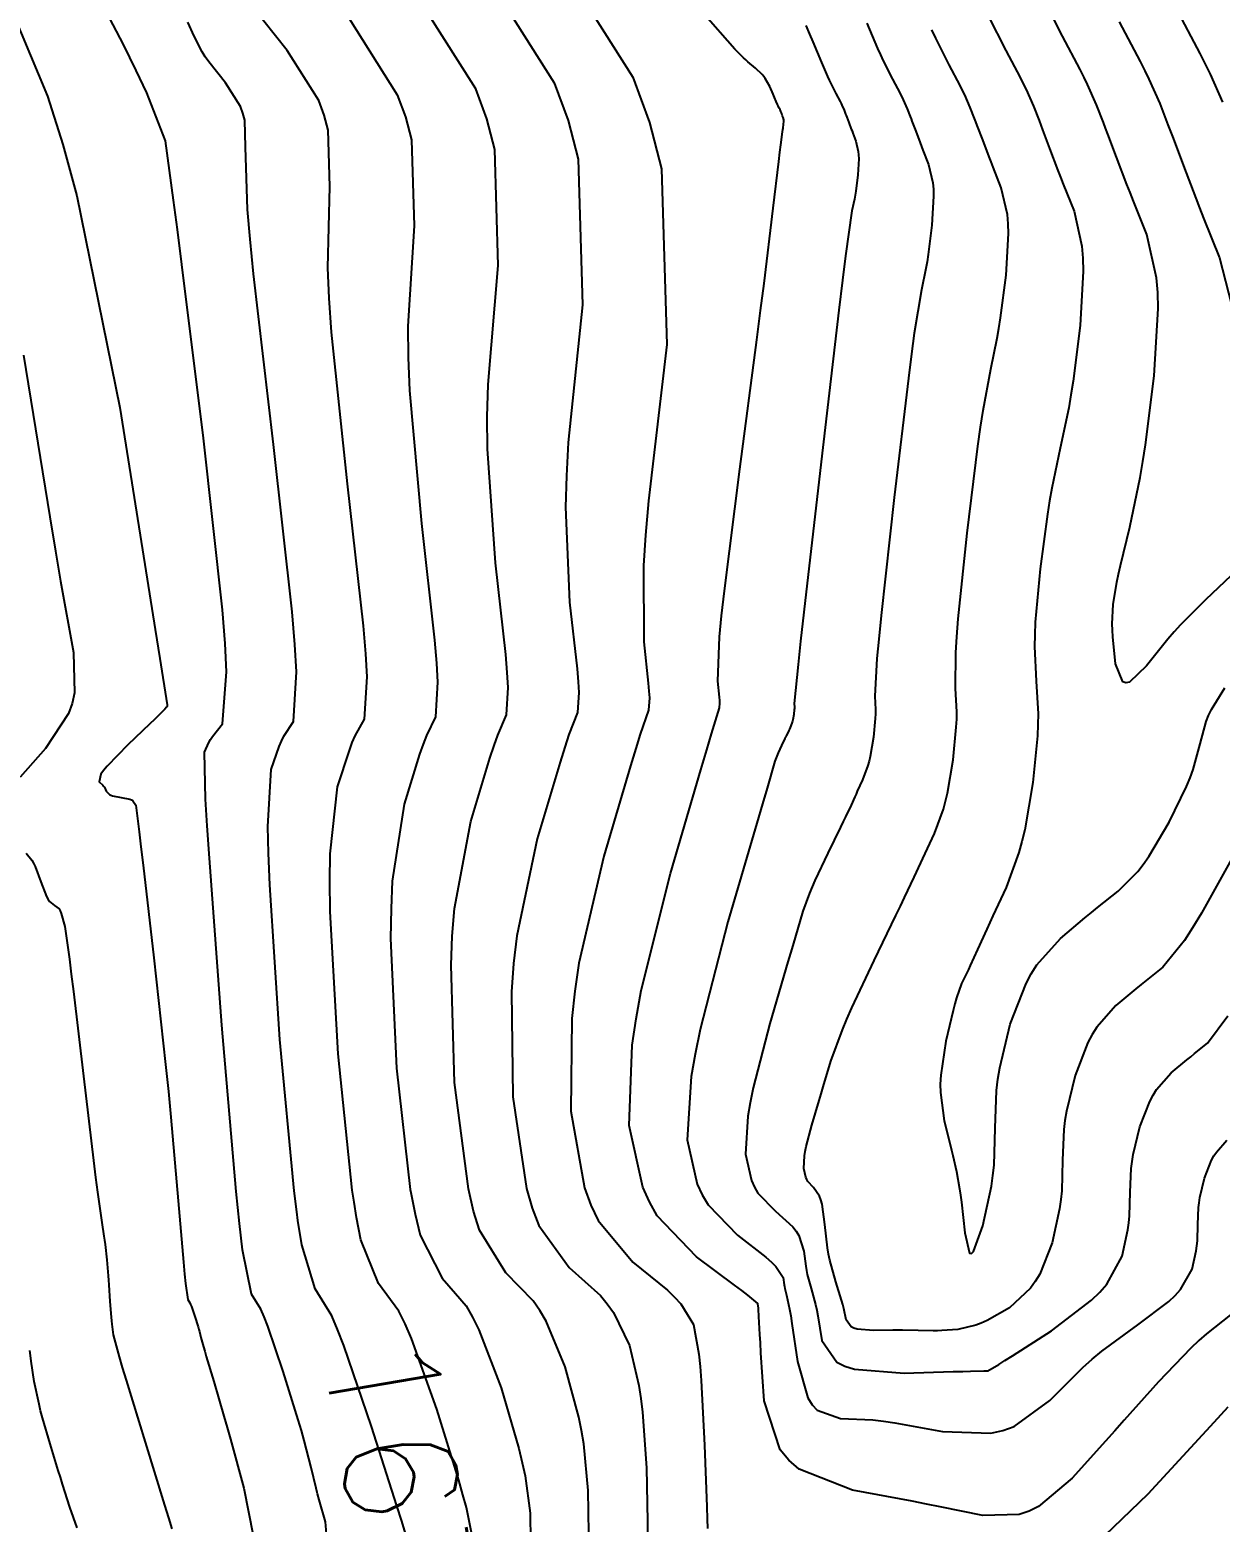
# Model space of a CAD drawing. Header units: metres. Extents: x 837117 to 838477, y 1189012 to 1191015.
# Drawn here: x 837735.3 to 837775.3, y 1189112.6 to 1189162.8 of the extents above; entities that cross this region are included whole.
import ezdxf

# ---------------------------------------------------------------- set-up
doc = ezdxf.new("R2010")
doc.units = ezdxf.units.M
doc.header["$LTSCALE"] = 0.3
doc.layers.add('COTAS 10', color=1, linetype='Continuous')
doc.layers.add('COTAS INT', color=252, linetype='Continuous')
doc.styles.get("Standard").update_dxf_attribs({"font": 'simplex.shx'})

msp = doc.modelspace()

# ---------------------------------------------------------------- linework, layer by layer
at = {"layer": 'COTAS 10'}
for points, elevation in [([(837775.685, 1189144.396), (837774.826, 1189143.577), (837773.986, 1189142.743), (837773.767, 1189142.504), (837773.555, 1189142.262), (837772.838, 1189141.359), (837772.267, 1189140.808), (837772.146, 1189140.787), (837772.042, 1189140.824), (837771.802, 1189141.434), (837771.707, 1189142.338), (837771.695, 1189142.56), (837771.688, 1189142.77), (837771.716, 1189143.426), (837771.842, 1189144.175), (837771.898, 1189144.443), (837771.963, 1189144.739), (837772.275, 1189146.027), (837772.628, 1189147.696), (837772.719, 1189148.232), (837772.807, 1189148.8), (837773.103, 1189151.116), (837773.232, 1189153.38), (837773.216, 1189153.915), (837773.176, 1189154.41), (837772.847, 1189155.866), (837772.401, 1189156.992), (837772.289, 1189157.279), (837772.181, 1189157.556), (837771.834, 1189158.466), (837771.54, 1189159.248), (837771.465, 1189159.444), (837771.394, 1189159.631), (837771.162, 1189160.231), (837770.857, 1189160.915), (837770.739, 1189161.154), (837770.607, 1189161.416), (837770.012, 1189162.54), (837769.286, 1189163.985)], 1690), ([(837750.157, 1189112.104), (837749.965, 1189113.056), (837749.85, 1189113.483), (837749.709, 1189113.98), (837748.976, 1189116.366), (837748.124, 1189118.745), (837747.907, 1189119.238), (837747.698, 1189119.66), (837747.013, 1189120.588), (837746.42, 1189122.053), (837746.269, 1189122.814), (837746.189, 1189123.324), (837746.124, 1189123.729), (837745.651, 1189128.316), (837745.384, 1189133.095), (837745.37, 1189134.131), (837745.381, 1189135.042), (837745.634, 1189137.295), (837746.028, 1189138.519), (837746.128, 1189138.782), (837746.224, 1189139.012), (837746.537, 1189139.567), (837746.624, 1189140.987), (837746.578, 1189141.762), (837746.501, 1189142.704), (837745.968, 1189147.483), (837745.431, 1189152.582), (837745.351, 1189153.725), (837745.301, 1189154.751), (837745.371, 1189157.483), (837745.312, 1189159.383), (837745.182, 1189159.884), (837745.002, 1189160.374), (837743.941, 1189162.052), (837742.758, 1189163.539)], 1670), ([(837775.67, 1189119.536), (837774.856, 1189118.902), (837774.599, 1189118.67), (837774.33, 1189118.413), (837773.244, 1189117.277), (837772.086, 1189115.991), (837771.77, 1189115.639), (837771.456, 1189115.289), (837770.342, 1189114.038), (837769.213, 1189113.093), (837768.89, 1189112.935), (837768.562, 1189112.822), (837767.34, 1189112.79), (837765.905, 1189113.08), (837765.443, 1189113.17), (837764.953, 1189113.264), (837762.948, 1189113.641), (837761.162, 1189114.347), (837760.81, 1189114.65), (837760.519, 1189114.998), (837759.984, 1189116.642), (837759.874, 1189118.261), (837759.853, 1189118.594), (837759.835, 1189118.877), (837759.801, 1189119.484), (837759.789, 1189119.723), (837759.785, 1189119.773), (837759.78, 1189119.817), (837759.763, 1189119.922), (837759.435, 1189120.199), (837759.235, 1189120.351), (837758.988, 1189120.537), (837757.702, 1189121.484), (837756.385, 1189122.869), (837756.119, 1189123.331), (837755.895, 1189123.827), (837755.439, 1189125.905), (837755.543, 1189128.603), (837755.671, 1189129.491), (837755.844, 1189130.439), (837756.826, 1189134.373), (837757.85, 1189137.863), (837758.048, 1189138.532), (837758.209, 1189139.073), (837758.483, 1189139.951), (837758.493, 1189140.111), (837758.487, 1189140.199), (837758.479, 1189140.305), (837758.419, 1189140.843), (837758.482, 1189142.339), (837758.551, 1189143.049), (837758.642, 1189143.886), (837759.157, 1189147.978), (837759.732, 1189152.321), (837759.861, 1189153.317), (837759.977, 1189154.223), (837760.286, 1189156.751), (837760.47, 1189158.327), (837760.507, 1189158.634), (837760.537, 1189158.885), (837760.596, 1189159.322), (837760.613, 1189159.403), (837760.617, 1189159.429), (837760.621, 1189159.457), (837760.636, 1189159.569), (837760.642, 1189159.679), (837760.641, 1189159.705), (837760.639, 1189159.729), (837760.623, 1189159.799), (837760.602, 1189159.854), (837760.596, 1189159.868), (837760.591, 1189159.881), (837760.574, 1189159.926), (837760.56, 1189159.964), (837760.556, 1189159.973), (837760.553, 1189159.982), (837760.542, 1189160.011), (837760.527, 1189160.044), (837760.521, 1189160.056), (837760.515, 1189160.069), (837760.486, 1189160.123), (837760.451, 1189160.193), (837760.44, 1189160.216), (837760.429, 1189160.24), (837760.389, 1189160.337), (837760.329, 1189160.478), (837760.306, 1189160.53), (837760.281, 1189160.588), (837760.167, 1189160.842), (837760.014, 1189161.113), (837759.964, 1189161.182), (837759.91, 1189161.247), (837759.688, 1189161.458), (837759.433, 1189161.675), (837759.359, 1189161.743), (837759.282, 1189161.815), (837758.993, 1189162.106), (837757.931, 1189163.312)], 1680), ([(837736.873, 1189112.368), (837736.63, 1189113.062), (837736.383, 1189113.844), (837736.311, 1189114.072), (837736.238, 1189114.306), (837735.96, 1189115.193), (837735.705, 1189116.074), (837735.645, 1189116.305), (837735.59, 1189116.529), (837735.432, 1189117.289), (837735.323, 1189117.982), (837735.299, 1189118.164), (837735.278, 1189118.341)], 1660)]:
    msp.add_lwpolyline(points, dxfattribs=dict(at, elevation=elevation))
at = {"layer": 'COTAS INT'}
for points, elevation in [([(837745.291, 1189111.766), (837745.224, 1189112.576), (837745.013, 1189113.314), (837744.96, 1189113.513), (837744.947, 1189113.566), (837744.909, 1189113.71), (837744.747, 1189114.401), (837744.513, 1189115.308), (837744.418, 1189115.641), (837744.309, 1189116.009), (837743.805, 1189117.632), (837743.282, 1189119.159), (837743.161, 1189119.465), (837743.05, 1189119.722), (837742.737, 1189120.229), (837742.433, 1189121.726), (837742.329, 1189122.607), (837742.216, 1189123.689), (837741.737, 1189129.28), (837741.321, 1189134.892), (837741.249, 1189135.987), (837741.195, 1189136.883), (837741.157, 1189138.464), (837741.299, 1189138.782), (837741.36, 1189138.882), (837741.43, 1189138.987), (837741.759, 1189139.413), (837741.898, 1189141.166), (837741.849, 1189142.109), (837741.761, 1189143.25), (837741.127, 1189149.023), (837740.393, 1189154.856), (837740.243, 1189156.035), (837740.115, 1189157.025), (837739.845, 1189159.023), (837739.214, 1189160.634), (837738.86, 1189161.38), (837738.428, 1189162.255), (837736.217, 1189166.495)], 1666), ([(837752.26, 1189166.383), (837755.561, 1189161.162), (837756.12, 1189159.639), (837756.525, 1189158.081), (837756.707, 1189152.171), (837756.087, 1189146.908), (837755.988, 1189145.757), (837755.919, 1189144.739), (837755.929, 1189142.171), (837756.083, 1189140.784), (837756.106, 1189140.511), (837756.119, 1189140.286), (837756.094, 1189139.874), (837755.812, 1189139.06), (837755.664, 1189138.582), (837755.486, 1189137.994), (837754.588, 1189134.957), (837753.751, 1189131.36), (837753.611, 1189130.419), (837753.511, 1189129.502), (837753.481, 1189126.387), (837753.941, 1189123.808), (837754.149, 1189123.227), (837754.392, 1189122.705), (837755.564, 1189121.305), (837756.73, 1189120.362), (837756.969, 1189120.129), (837757.173, 1189119.908), (837757.605, 1189119.211), (837757.782, 1189118.212), (837757.823, 1189117.801), (837757.862, 1189117.332), (837757.974, 1189115.151), (837758.047, 1189113.078), (837758.06, 1189112.677), (837758.07, 1189112.351)], 1678), ([(837733.78, 1189165.519), (837735.881, 1189160.518), (837736.389, 1189158.893), (837736.864, 1189157.164), (837738.313, 1189150.053), (837739.311, 1189143.78), (837739.502, 1189142.579), (837739.656, 1189141.611), (837739.905, 1189140.053), (837739.898, 1189140.005), (837739.891, 1189139.989), (837739.881, 1189139.972), (837739.826, 1189139.904), (837739.592, 1189139.674), (837739.47, 1189139.556), (837739.322, 1189139.414), (837738.58, 1189138.705), (837737.88, 1189137.99), (837737.759, 1189137.844), (837737.669, 1189137.721), (837737.609, 1189137.465), (837737.735, 1189137.351), (837737.763, 1189137.317), (837737.788, 1189137.282), (837737.852, 1189137.15), (837737.956, 1189137.033), (837738.006, 1189137.008), (837738.065, 1189136.987), (837738.354, 1189136.938), (837738.641, 1189136.882), (837738.698, 1189136.855), (837738.747, 1189136.824), (837738.842, 1189136.673), (837738.957, 1189135.776), (837739.017, 1189135.274), (837739.089, 1189134.663), (837739.454, 1189131.543), (837739.85, 1189127.957), (837739.943, 1189127.052), (837740.028, 1189126.185), (837740.276, 1189123.373), (837740.446, 1189121.304), (837740.483, 1189120.906), (837740.516, 1189120.584), (837740.599, 1189120.05), (837740.667, 1189119.939), (837740.691, 1189119.883), (837740.718, 1189119.816), (837740.832, 1189119.482), (837740.943, 1189119.127), (837740.966, 1189119.046), (837740.987, 1189118.974), (837741.038, 1189118.775), (837741.124, 1189118.458), (837741.166, 1189118.311), (837741.217, 1189118.138), (837741.469, 1189117.296), (837741.81, 1189116.13), (837741.917, 1189115.752), (837742.03, 1189115.35), (837742.483, 1189113.702), (837742.793, 1189112.118)], 1664), ([(837750.18, 1189165.3), (837752.921, 1189160.965), (837753.385, 1189159.7), (837753.722, 1189158.406), (837753.873, 1189153.499), (837753.391, 1189148.869), (837753.328, 1189147.749), (837753.297, 1189146.7), (837753.438, 1189143.499), (837753.688, 1189141.264), (837753.724, 1189140.824), (837753.745, 1189140.462), (837753.704, 1189139.797), (837753.415, 1189139.048), (837753.28, 1189138.632), (837753.121, 1189138.125), (837752.349, 1189135.541), (837751.658, 1189132.28), (837751.551, 1189131.347), (837751.479, 1189130.4), (837751.524, 1189126.869), (837751.987, 1189123.788), (837752.179, 1189123.124), (837752.399, 1189122.542), (837753.426, 1189121.125), (837754.472, 1189120.186), (837754.704, 1189119.906), (837754.91, 1189119.617), (837755.448, 1189118.499), (837755.764, 1189117.154), (837755.83, 1189116.721), (837755.888, 1189116.263), (837756.02, 1189114.389), (837756.06, 1189112.588), (837756.059, 1189112.175)], 1676), ([(837754.085, 1189112.197), (837754.066, 1189113.627), (837753.913, 1189115.194), (837753.837, 1189115.642), (837753.745, 1189116.096), (837753.291, 1189117.788), (837752.648, 1189119.326), (837752.438, 1189119.684), (837752.214, 1189120.011), (837751.288, 1189120.946), (837750.406, 1189122.379), (837750.209, 1189123.021), (837750.033, 1189123.768), (837749.566, 1189127.352), (837749.448, 1189131.298), (837749.49, 1189132.275), (837749.566, 1189133.201), (837750.111, 1189136.126), (837750.757, 1189138.257), (837750.896, 1189138.682), (837751.018, 1189139.036), (837751.315, 1189139.72), (837751.372, 1189140.637), (837751.342, 1189141.137), (837751.292, 1189141.744), (837750.948, 1189144.827), (837750.675, 1189148.661), (837750.669, 1189149.741), (837750.694, 1189150.829), (837751.039, 1189154.827), (837750.918, 1189158.732), (837750.651, 1189159.761), (837750.281, 1189160.768), (837748.1, 1189164.217)], 1674), ([(837775.41, 1189160.319), (837774.988, 1189161.263), (837774.826, 1189161.594), (837774.644, 1189161.954), (837773.823, 1189163.507)], 1694), ([(837747.922, 1189112.181), (837747.79, 1189112.599), (837747.627, 1189113.114), (837746.778, 1189115.782), (837745.846, 1189118.501), (837745.631, 1189119.048), (837745.434, 1189119.505), (837744.875, 1189120.409), (837744.426, 1189121.89), (837744.299, 1189122.71), (837744.262, 1189122.999), (837744.17, 1189123.709), (837743.694, 1189128.798), (837743.353, 1189133.993), (837743.309, 1189135.059), (837743.288, 1189135.963), (837743.395, 1189137.879), (837743.664, 1189138.65), (837743.744, 1189138.832), (837743.827, 1189138.999), (837744.148, 1189139.49), (837744.25, 1189141.162), (837744.196, 1189142.075), (837744.105, 1189143.184), (837743.478, 1189148.811), (837742.809, 1189154.543), (837742.692, 1189155.717), (837742.605, 1189156.712), (837742.536, 1189158.811), (837742.509, 1189159.709), (837742.447, 1189159.945), (837742.362, 1189160.176), (837741.861, 1189160.969), (837741.302, 1189161.671), (837741.181, 1189161.846), (837741.074, 1189162.011), (837740.809, 1189162.537), (837740.6, 1189163.014)], 1668), ([(837746.021, 1189163.135), (837747.642, 1189160.571), (837747.916, 1189159.823), (837748.115, 1189159.057), (837748.205, 1189156.155), (837747.998, 1189152.79), (837748.01, 1189151.733), (837748.053, 1189150.622), (837748.458, 1189146.155), (837748.896, 1189142.224), (837748.96, 1189141.45), (837748.998, 1189140.812), (837748.926, 1189139.643), (837748.621, 1189139.024), (837748.512, 1189138.732), (837748.393, 1189138.388), (837747.872, 1189136.71), (837747.473, 1189134.122), (837747.43, 1189133.203), (837747.416, 1189132.197), (837747.609, 1189127.834), (837748.079, 1189123.748), (837748.099, 1189123.647), (837748.239, 1189122.917), (837748.413, 1189122.216), (837749.151, 1189120.767), (837749.599, 1189120.25), (837749.956, 1189119.836), (837750.172, 1189119.461), (837750.386, 1189119.036), (837751.134, 1189117.077), (837751.727, 1189115.038), (837751.844, 1189114.562), (837751.939, 1189114.125), (837752.111, 1189112.866), (837752.124, 1189111.92)], 1672), ([(837763.436, 1189162.976), (837763.798, 1189162.119), (837763.893, 1189161.909), (837763.985, 1189161.71), (837764.296, 1189161.09), (837764.552, 1189160.607), (837764.659, 1189160.393), (837764.79, 1189160.099), (837764.889, 1189159.841), (837764.92, 1189159.761), (837764.952, 1189159.677), (837765.078, 1189159.342), (837765.227, 1189158.951), (837765.273, 1189158.833), (837765.321, 1189158.709), (837765.513, 1189158.226), (837765.654, 1189157.601), (837765.671, 1189157.389), (837765.678, 1189157.159), (837765.623, 1189156.188), (837765.496, 1189155.194), (837765.458, 1189154.95), (837765.419, 1189154.72), (837765.267, 1189154.004), (837765.03, 1189152.552), (837764.936, 1189151.858), (837764.831, 1189151.038), (837764.35, 1189147.022), (837763.912, 1189143.053), (837763.832, 1189142.263), (837763.772, 1189141.606), (837763.705, 1189140.346), (837763.73, 1189139.897), (837763.727, 1189139.751), (837763.719, 1189139.596), (837763.658, 1189138.96), (837763.547, 1189138.316), (837763.509, 1189138.157), (837763.468, 1189138.006), (837763.293, 1189137.53), (837763.113, 1189137.144), (837763.07, 1189137.049), (837763.029, 1189136.96), (837762.902, 1189136.682), (837762.716, 1189136.287), (837762.637, 1189136.124), (837762.547, 1189135.937), (837762.123, 1189135.067), (837761.69, 1189134.146), (837761.594, 1189133.926), (837761.509, 1189133.722), (837761.286, 1189133.115), (837761.021, 1189132.227), (837760.909, 1189131.846), (837760.779, 1189131.407), (837760.172, 1189129.333), (837759.61, 1189127.166), (837759.509, 1189126.667), (837759.433, 1189126.213), (837759.354, 1189124.941), (837759.555, 1189124.048), (837759.655, 1189123.832), (837759.773, 1189123.631), (837760.362, 1189123.02), (837760.943, 1189122.499), (837761.057, 1189122.354), (837761.151, 1189122.208), (837761.32, 1189121.682), (837761.379, 1189121.168), (837761.403, 1189121.031), (837761.431, 1189120.896), (837761.561, 1189120.426), (837761.709, 1189119.879), (837761.748, 1189119.696), (837761.786, 1189119.499), (837761.919, 1189118.67), (837762.421, 1189117.943), (837762.693, 1189117.81), (837763.022, 1189117.706), (837764.69, 1189117.576), (837766.343, 1189117.625), (837766.663, 1189117.635), (837766.923, 1189117.642), (837767.365, 1189117.652), (837767.45, 1189117.652), (837767.508, 1189117.656), (837767.872, 1189117.866), (837768.08, 1189117.996), (837768.335, 1189118.158), (837769.643, 1189119.002), (837770.988, 1189120.024), (837771.266, 1189120.298), (837771.502, 1189120.569), (837772.017, 1189121.511), (837772.209, 1189122.398), (837772.243, 1189122.633), (837772.269, 1189122.863), (837772.293, 1189123.656), (837772.323, 1189124.456), (837772.353, 1189124.692), (837772.393, 1189124.933), (837772.615, 1189125.853), (837772.949, 1189126.715), (837773.06, 1189126.92), (837773.179, 1189127.109), (837773.675, 1189127.671), (837774.195, 1189128.107), (837774.33, 1189128.218), (837774.46, 1189128.324), (837774.897, 1189128.669), (837775.577, 1189129.588)], 1684), ([(837767.519, 1189163.227), (837768.107, 1189162.057), (837768.589, 1189161.146), (837768.695, 1189160.935), (837768.791, 1189160.741), (837769.038, 1189160.187), (837769.225, 1189159.701), (837769.283, 1189159.55), (837769.344, 1189159.391), (837769.582, 1189158.758), (837769.863, 1189158.021), (837769.95, 1189157.797), (837770.041, 1189157.565), (837770.402, 1189156.653), (837770.669, 1189155.474), (837770.701, 1189155.073), (837770.714, 1189154.64), (837770.609, 1189152.807), (837770.37, 1189150.931), (837770.299, 1189150.472), (837770.225, 1189150.038), (837769.939, 1189148.686), (837769.652, 1189147.343), (837769.577, 1189146.915), (837769.505, 1189146.462), (837769.261, 1189144.624), (837769.101, 1189142.831), (837769.081, 1189142.406), (837769.073, 1189142.013), (837769.133, 1189140.852), (837769.194, 1189139.746), (837769.187, 1189139.387), (837769.169, 1189139.005), (837769.017, 1189137.435), (837768.745, 1189135.849), (837768.651, 1189135.457), (837768.55, 1189135.085), (837768.117, 1189133.912), (837767.675, 1189132.958), (837767.567, 1189132.725), (837767.466, 1189132.505), (837767.154, 1189131.821), (837766.908, 1189131.283), (837766.848, 1189131.154), (837766.792, 1189131.034), (837766.621, 1189130.675), (837766.45, 1189130.196), (837766.394, 1189130), (837766.334, 1189129.776), (837766.09, 1189128.743), (837765.918, 1189127.594), (837765.905, 1189127.298), (837765.906, 1189127.012), (837766.034, 1189126.061), (837766.234, 1189125.26), (837766.281, 1189125.069), (837766.324, 1189124.891), (837766.45, 1189124.359), (837766.554, 1189123.771), (837766.583, 1189123.557), (837766.613, 1189123.322), (837766.726, 1189122.289), (837766.89, 1189121.61), (837766.952, 1189121.598), (837767.023, 1189121.662), (837767.34, 1189122.526), (837767.625, 1189123.859), (837767.675, 1189124.217), (837767.713, 1189124.571), (837767.745, 1189125.812), (837767.794, 1189127.085), (837767.842, 1189127.459), (837767.905, 1189127.843), (837768.258, 1189129.306), (837768.79, 1189130.677), (837768.966, 1189131.002), (837769.155, 1189131.304), (837769.943, 1189132.197), (837770.771, 1189132.89), (837770.985, 1189133.066), (837771.192, 1189133.234), (837771.886, 1189133.783), (837772.546, 1189134.445), (837772.731, 1189134.684), (837772.918, 1189134.948), (837773.603, 1189136.103), (837774.185, 1189137.306), (837774.306, 1189137.601), (837774.41, 1189137.878), (837774.643, 1189138.741), (837774.845, 1189139.488), (837774.929, 1189139.693), (837775.025, 1189139.897), (837775.476, 1189140.627)], 1688), ([(837771.917, 1189163.024), (837772.626, 1189161.685), (837772.783, 1189161.374), (837772.922, 1189161.089), (837773.286, 1189160.275), (837773.562, 1189159.56), (837773.647, 1189159.338), (837773.735, 1189159.105), (837774.086, 1189158.174), (837774.499, 1189157.091), (837774.627, 1189156.762), (837774.761, 1189156.42), (837775.291, 1189155.079), (837775.703, 1189153.519)], 1692), ([(837761.381, 1189162.893), (837761.505, 1189162.61), (837761.617, 1189162.354), (837761.912, 1189161.656), (837762.114, 1189161.179), (837762.166, 1189161.062), (837762.218, 1189160.952), (837762.391, 1189160.607), (837762.533, 1189160.338), (837762.565, 1189160.276), (837762.593, 1189160.218), (837762.666, 1189160.055), (837762.721, 1189159.912), (837762.738, 1189159.867), (837762.756, 1189159.82), (837762.826, 1189159.634), (837762.909, 1189159.416), (837762.935, 1189159.35), (837762.962, 1189159.282), (837763.068, 1189159.013), (837763.147, 1189158.665), (837763.156, 1189158.547), (837763.16, 1189158.419), (837763.129, 1189157.878), (837763.059, 1189157.325), (837763.038, 1189157.19), (837763.016, 1189157.062), (837762.931, 1189156.663), (837762.719, 1189155.156), (837762.616, 1189154.33), (837762.494, 1189153.326), (837761.895, 1189148.221), (837761.317, 1189143.165), (837761.208, 1189142.191), (837761.121, 1189141.402), (837760.991, 1189140.092), (837760.997, 1189139.972), (837760.997, 1189139.933), (837760.995, 1189139.892), (837760.978, 1189139.722), (837760.949, 1189139.55), (837760.938, 1189139.507), (837760.927, 1189139.467), (837760.88, 1189139.34), (837760.833, 1189139.236), (837760.821, 1189139.211), (837760.81, 1189139.187), (837760.776, 1189139.113), (837760.726, 1189139.007), (837760.705, 1189138.964), (837760.681, 1189138.914), (837760.568, 1189138.681), (837760.452, 1189138.435), (837760.426, 1189138.376), (837760.403, 1189138.321), (837760.344, 1189138.159), (837760.076, 1189137.248), (837759.922, 1189136.721), (837759.733, 1189136.075), (837758.762, 1189132.753), (837757.824, 1189129.136), (837757.656, 1189128.304), (837757.528, 1189127.546), (837757.396, 1189125.423), (837757.732, 1189123.932), (837757.898, 1189123.573), (837758.097, 1189123.237), (837759.079, 1189122.218), (837760.04, 1189121.471), (837760.225, 1189121.307), (837760.375, 1189121.162), (837760.621, 1189120.792), (837760.649, 1189120.55), (837760.661, 1189120.485), (837760.674, 1189120.422), (837760.735, 1189120.2), (837760.835, 1189119.728), (837760.872, 1189119.506), (837760.913, 1189119.244), (837761.098, 1189117.97), (837761.449, 1189116.744), (837761.595, 1189116.512), (837761.762, 1189116.327), (837762.544, 1189116.05), (837763.63, 1189116), (837763.989, 1189115.959), (837764.374, 1189115.906), (837765.974, 1189115.616), (837767.603, 1189115.551), (837768.006, 1189115.641), (837768.388, 1189115.777), (837769.593, 1189116.655), (837770.698, 1189117.766), (837771.016, 1189118.047), (837771.34, 1189118.318), (837772.554, 1189119.203), (837773.593, 1189119.983), (837773.806, 1189120.187), (837773.987, 1189120.387), (837774.372, 1189121.066), (837774.507, 1189121.691), (837774.531, 1189121.856), (837774.55, 1189122.019), (837774.566, 1189122.577), (837774.588, 1189123.142), (837774.609, 1189123.308), (837774.637, 1189123.478), (837774.793, 1189124.127), (837775.029, 1189124.734), (837775.108, 1189124.879), (837775.191, 1189125.012), (837775.541, 1189125.408)], 1682), ([(837776.034, 1189135.471), (837774.692, 1189133.047), (837774.391, 1189132.549), (837774.119, 1189132.126), (837773.392, 1189131.226), (837772.826, 1189130.779), (837772.657, 1189130.642), (837772.483, 1189130.499), (837771.809, 1189129.934), (837771.167, 1189129.207), (837771.013, 1189128.961), (837770.87, 1189128.696), (837770.436, 1189127.58), (837770.149, 1189126.388), (837770.098, 1189126.076), (837770.059, 1189125.771), (837770.019, 1189124.734), (837769.988, 1189123.708), (837769.955, 1189123.41), (837769.911, 1189123.106), (837769.662, 1189121.957), (837769.248, 1189120.9), (837769.1, 1189120.653), (837768.937, 1189120.427), (837768.229, 1189119.775), (837767.476, 1189119.345), (837767.284, 1189119.259), (837767.099, 1189119.187), (837766.495, 1189119.043), (837765.952, 1189119.006), (837765.806, 1189119), (837765.662, 1189118.997), (837765.159, 1189119.004), (837764.631, 1189119.018), (837764.307, 1189119.018), (837763.663, 1189119.005), (837763.107, 1189119.049), (837762.998, 1189119.083), (837762.907, 1189119.128), (837762.74, 1189119.37), (837762.66, 1189119.753), (837762.624, 1189119.886), (837762.583, 1189120.031), (837762.387, 1189120.651), (837762.189, 1189121.369), (837762.146, 1189121.576), (837762.108, 1189121.786), (837762.018, 1189122.572), (837761.927, 1189123.255), (837761.889, 1189123.4), (837761.846, 1189123.526), (837761.645, 1189123.823), (837761.45, 1189124.025), (837761.411, 1189124.092), (837761.378, 1189124.163), (837761.311, 1189124.459), (837761.337, 1189124.88), (837761.363, 1189125.03), (837761.396, 1189125.195), (837761.582, 1189125.913), (837761.826, 1189126.739), (837761.895, 1189126.972), (837761.966, 1189127.207), (837762.228, 1189128.071), (837762.614, 1189129.123), (837762.762, 1189129.477), (837762.929, 1189129.857), (837763.678, 1189131.454), (837764.413, 1189132.961), (837764.569, 1189133.285), (837764.705, 1189133.568), (837765.028, 1189134.252), (837765.247, 1189134.732), (837765.318, 1189134.887), (837765.394, 1189135.051), (837765.705, 1189135.721), (837766.009, 1189136.546), (837766.08, 1189136.807), (837766.146, 1189137.083), (837766.337, 1189138.197), (837766.444, 1189139.3), (837766.457, 1189139.569), (837766.462, 1189139.821), (837766.419, 1189140.599), (837766.422, 1189141.809), (837766.457, 1189142.334), (837766.506, 1189142.942), (837766.806, 1189145.823), (837767.168, 1189148.75), (837767.257, 1189149.387), (837767.341, 1189149.947), (837767.603, 1189151.345), (837767.822, 1189152.379), (837767.878, 1189152.711), (837767.933, 1189153.063), (837768.116, 1189154.497), (837768.196, 1189155.9), (837768.186, 1189156.231), (837768.162, 1189156.538), (837767.957, 1189157.439), (837767.681, 1189158.137), (837767.612, 1189158.315), (837767.545, 1189158.486), (837767.33, 1189159.05), (837767.148, 1189159.534), (837767.102, 1189159.655), (837767.057, 1189159.771), (837766.914, 1189160.143), (837766.725, 1189160.567), (837766.652, 1189160.715), (837766.57, 1189160.877), (837766.202, 1189161.574), (837765.752, 1189162.468), (837765.619, 1189162.755)], 1686), ([(837735.074, 1189151.812), (837735.952, 1189146.377), (837736.144, 1189145.218), (837736.315, 1189144.208), (837736.751, 1189141.812), (837736.784, 1189140.454), (837736.701, 1189140.1), (837736.578, 1189139.755), (837735.803, 1189138.587), (837734.96, 1189137.616)], 1662), ([(837735.155, 1189135.063), (837735.352, 1189134.826), (837735.406, 1189134.728), (837735.46, 1189134.616), (837735.655, 1189134.097), (837735.844, 1189133.604), (837735.895, 1189133.509), (837735.944, 1189133.432), (837736.115, 1189133.302), (837736.267, 1189133.187), (837736.305, 1189133.119), (837736.341, 1189133.035), (837736.455, 1189132.599), (837736.613, 1189131.499), (837736.677, 1189130.996), (837736.75, 1189130.406), (837737.088, 1189127.558), (837737.422, 1189124.729), (837737.493, 1189124.151), (837737.554, 1189123.662), (837737.698, 1189122.637), (837737.774, 1189122.176), (837737.793, 1189122.042), (837737.812, 1189121.905), (837737.87, 1189121.389), (837737.919, 1189120.849), (837737.931, 1189120.697), (837737.942, 1189120.543), (837737.978, 1189119.98), (837738.015, 1189119.461), (837738.026, 1189119.336), (837738.038, 1189119.22), (837738.088, 1189118.865), (837738.285, 1189118.127), (837738.39, 1189117.768), (837738.518, 1189117.343), (837739.162, 1189115.249), (837739.816, 1189113.14), (837739.95, 1189112.705), (837740.063, 1189112.334)], 1662), ([(837770.578, 1189111.29), (837772.897, 1189113.518), (837775.118, 1189115.931), (837775.59, 1189116.446)], 1678)]:
    msp.add_lwpolyline(points, dxfattribs=dict(at, elevation=elevation))

# ---------------------------------------------------------------- texts
at = {"layer": 'COTAS 10', "insert": (837745.047, 1189118.669, 1670), "char_height": 3.8, "attachment_point": 7, "rotation": 279.5986}
msp.add_mtext('1670', dxfattribs=at)

doc.saveas('drawing.dxf')
